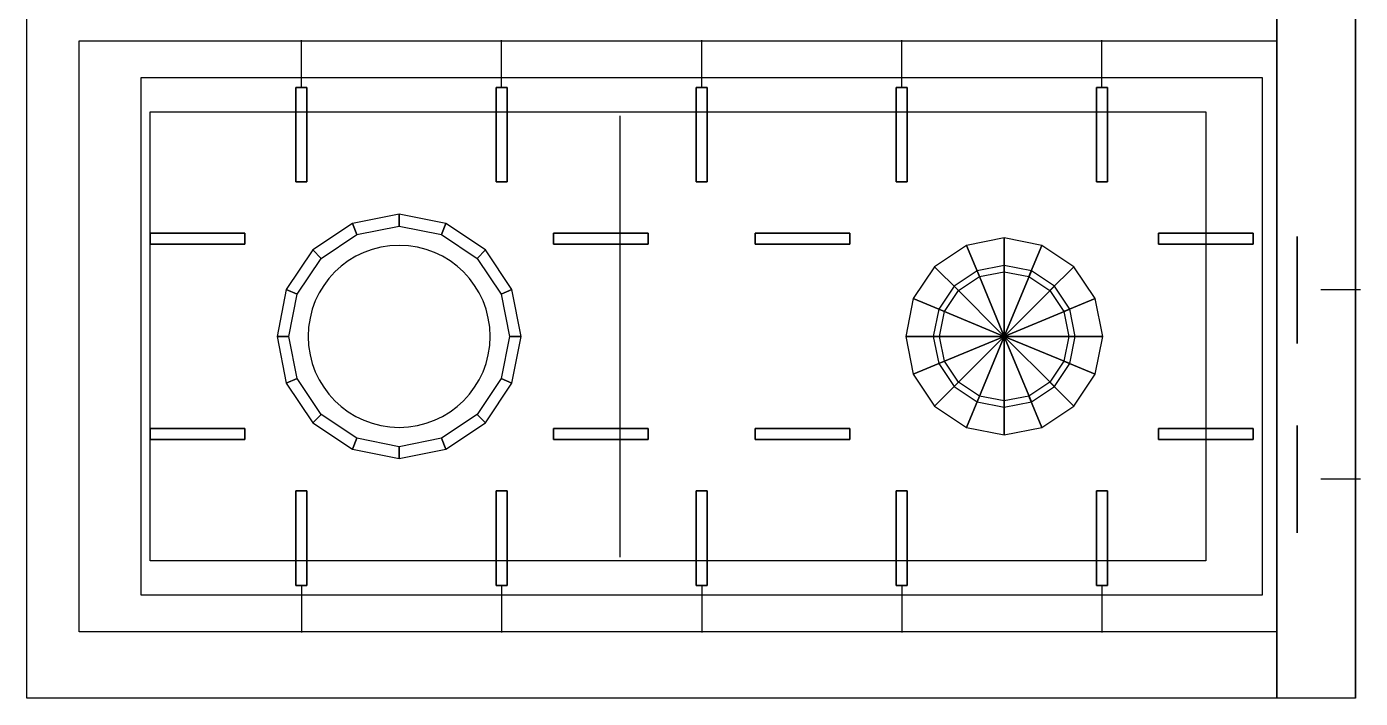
# Model space of a CAD drawing. Header units: millimetres. Extents: x 44201 to 155283, y 19965 to 32744.
# Drawn here: x 152585.9 to 152666.2, y 28359.6 to 28400 of the extents above; entities that cross this region are included whole.
import ezdxf

# ---------------------------------------------------------------- set-up
doc = ezdxf.new("R2010")
doc.units = ezdxf.units.MM
doc.layers.add('BLOK', color=7, linetype='Continuous')
doc.layers.add('ölçüler', color=143, linetype='Continuous', lineweight=5)

# ---------------------------------------------------------------- blocks, each defined once
blk = doc.blocks.new('dghgdsg')
at = {"layer": 'BLOK'}
for p, q in [((234845.903, 2415.622), (234845.903, 2496.231)), ((234925.903, 2415.622), (234925.903, 2495.622)), ((234925.903, 2495.622, -18.022), (234925.903, 2415.622, -18.022)), ((234849.071, 2419.622), (234849.071, 2455.192)), ((234849.071, 2455.192), (234921.16, 2455.192)), ((234862.445, 2452.394, 82.145), (234862.445, 2455.24, 82.145)), ((234874.492, 2452.394, 82.145), (234874.492, 2455.24, 82.145)), ((234886.538, 2452.394, 82.145), (234886.538, 2455.24, 82.145)), ((234898.585, 2452.394, 82.145), (234898.585, 2455.24, 82.145)), ((234910.631, 2452.394, 82.145), (234910.631, 2455.24, 82.145)), ((234921.16, 2455.192), (234921.16, 2419.622)), ((234920.307, 2452.963, 80.627), (234852.77, 2452.963, 80.627)), ((234852.77, 2452.963, 80.627), (234852.77, 2421.851, 80.627)), ((234920.307, 2421.851, 80.627), (234920.307, 2452.963, 80.627)), ((234853.339, 2423.89), (234853.339, 2450.924)), ((234853.339, 2450.924), (234916.892, 2450.924)), ((234916.892, 2450.924), (234916.892, 2423.89)), ((234926.188, 2440.197, 4.932), (234923.816, 2440.197, 4.932)), ((234926.188, 2428.814, 4.932), (234923.816, 2428.814, 4.932)), ((234916.892, 2423.89), (234853.339, 2423.89)), ((234862.445, 2422.42, 82.145), (234862.445, 2419.574, 82.145)), ((234874.492, 2422.42, 82.145), (234874.492, 2419.574, 82.145)), ((234886.538, 2422.42, 82.145), (234886.538, 2419.574, 82.145)), ((234898.585, 2422.42, 82.145), (234898.585, 2419.574, 82.145)), ((234910.631, 2422.42, 82.145), (234910.631, 2419.574, 82.145)), ((234852.77, 2421.851, 80.627), (234920.307, 2421.851, 80.627)), ((234921.16, 2419.622), (234849.071, 2419.622)), ((234925.903, 2415.622), (234845.903, 2415.622))]:
    blk.add_line(p, q, dxfattribs=at)
at = {"layer": 'BLOK', "extrusion": (1, -1.17146e-15, 0)}
for p, q in [((234881.606, 2450.687, 76.833), (234881.606, 2424.127, 76.833)), ((234881.606, 2450.687, 79.678), (234881.606, 2450.687, 76.833)), ((234881.606, 2424.127, 76.833), (234881.606, 2424.127, 79.678))]:
    blk.add_line(p, q, dxfattribs=at)
for centre in [(2440.197, 7.873, 234922.394), (2428.814, 7.873, 234922.394)]:
    blk.add_circle(centre, 3.225, dxfattribs=at)
at = {"layer": 'BLOK'}
for start, end in [(90, 270), (270, 90)]:
    blk.add_arc((234868.326, 2437.407, 81.101), 5.478, start, end, dxfattribs=at)
for points in [[(234921.16, 2496.051), (234921.16, 2496.051), (234921.16, 2415.622, 39.839)], [(234925.903, 2496.231), (234925.903, 2495.622, -3.794), (234925.903, 2415.622, -3.794), (234925.903, 2415.622)], [(234921.16, 2495.622, 58.81), (234921.16, 2495.622, 39.839), (234921.16, 2415.622, 39.839), (234921.16, 2415.622, 58.81)], [(234925.903, 2495.622, -3.794), (234925.903, 2495.622, -3.794), (234925.903, 2415.622, -3.794)], [(234862.113, 2452.394, 82.524), (234862.113, 2452.394, 85.37), (234862.777, 2452.394, 85.37), (234862.777, 2452.394, 82.524)], [(234862.113, 2452.394, 85.37), (234862.777, 2452.394, 85.37), (234862.777, 2452.394, 85.37)], [(234862.113, 2446.703, 85.37), (234862.113, 2446.703, 85.37), (234862.113, 2452.394, 85.37), (234862.113, 2452.394, 82.524)], [(234862.113, 2446.703, 85.37), (234862.777, 2446.703, 85.37), (234862.777, 2452.394, 85.37), (234862.113, 2452.394, 85.37)], [(234862.113, 2452.394, 82.524), (234862.113, 2452.394, 82.524), (234862.113, 2446.703, 85.37)], [(234862.113, 2452.394, 82.524), (234862.777, 2452.394, 82.524), (234862.777, 2446.703, 85.37), (234862.113, 2446.703, 85.37)], [(234862.777, 2452.394, 82.524), (234862.777, 2452.394, 85.37), (234862.777, 2446.703, 85.37)], [(234862.777, 2452.394, 85.37), (234862.777, 2452.394, 85.37), (234862.777, 2446.703, 85.37)], [(234874.16, 2452.394, 82.524), (234874.16, 2452.394, 85.37), (234874.824, 2452.394, 85.37), (234874.824, 2452.394, 82.524)], [(234874.16, 2452.394, 85.37), (234874.824, 2452.394, 85.37), (234874.824, 2452.394, 85.37)], [(234874.16, 2446.703, 85.37), (234874.16, 2446.703, 85.37), (234874.16, 2452.394, 85.37), (234874.16, 2452.394, 82.524)], [(234874.16, 2446.703, 85.37), (234874.824, 2446.703, 85.37), (234874.824, 2452.394, 85.37), (234874.16, 2452.394, 85.37)], [(234874.16, 2452.394, 82.524), (234874.16, 2452.394, 82.524), (234874.16, 2446.703, 85.37)], [(234874.16, 2452.394, 82.524), (234874.824, 2452.394, 82.524), (234874.824, 2446.703, 85.37), (234874.16, 2446.703, 85.37)], [(234874.824, 2452.394, 82.524), (234874.824, 2452.394, 85.37), (234874.824, 2446.703, 85.37)], [(234874.824, 2452.394, 85.37), (234874.824, 2452.394, 85.37), (234874.824, 2446.703, 85.37)], [(234886.206, 2452.394, 82.524), (234886.206, 2452.394, 85.37), (234886.87, 2452.394, 85.37), (234886.87, 2452.394, 82.524)], [(234886.206, 2452.394, 85.37), (234886.87, 2452.394, 85.37), (234886.87, 2452.394, 85.37)], [(234886.206, 2446.703, 85.37), (234886.206, 2446.703, 85.37), (234886.206, 2452.394, 85.37), (234886.206, 2452.394, 82.524)], [(234886.206, 2446.703, 85.37), (234886.87, 2446.703, 85.37), (234886.87, 2452.394, 85.37), (234886.206, 2452.394, 85.37)], [(234886.206, 2452.394, 82.524), (234886.206, 2452.394, 82.524), (234886.206, 2446.703, 85.37)], [(234886.206, 2452.394, 82.524), (234886.87, 2452.394, 82.524), (234886.87, 2446.703, 85.37), (234886.206, 2446.703, 85.37)], [(234886.87, 2452.394, 82.524), (234886.87, 2452.394, 85.37), (234886.87, 2446.703, 85.37)], [(234886.87, 2452.394, 85.37), (234886.87, 2452.394, 85.37), (234886.87, 2446.703, 85.37)], [(234898.253, 2452.394, 82.524), (234898.253, 2452.394, 85.37), (234898.917, 2452.394, 85.37), (234898.917, 2452.394, 82.524)], [(234898.253, 2452.394, 85.37), (234898.917, 2452.394, 85.37), (234898.917, 2452.394, 85.37)], [(234898.253, 2446.703, 85.37), (234898.253, 2446.703, 85.37), (234898.253, 2452.394, 85.37), (234898.253, 2452.394, 82.524)], [(234898.253, 2446.703, 85.37), (234898.917, 2446.703, 85.37), (234898.917, 2452.394, 85.37), (234898.253, 2452.394, 85.37)], [(234898.253, 2452.394, 82.524), (234898.253, 2452.394, 82.524), (234898.253, 2446.703, 85.37)], [(234898.253, 2452.394, 82.524), (234898.917, 2452.394, 82.524), (234898.917, 2446.703, 85.37), (234898.253, 2446.703, 85.37)], [(234898.917, 2452.394, 82.524), (234898.917, 2452.394, 85.37), (234898.917, 2446.703, 85.37)], [(234898.917, 2452.394, 85.37), (234898.917, 2452.394, 85.37), (234898.917, 2446.703, 85.37)], [(234910.299, 2452.394, 82.524), (234910.299, 2452.394, 85.37), (234910.963, 2452.394, 85.37), (234910.963, 2452.394, 82.524)], [(234910.299, 2452.394, 85.37), (234910.963, 2452.394, 85.37), (234910.963, 2452.394, 85.37)], [(234910.299, 2446.703, 85.37), (234910.299, 2446.703, 85.37), (234910.299, 2452.394, 85.37), (234910.299, 2452.394, 82.524)], [(234910.299, 2446.703, 85.37), (234910.963, 2446.703, 85.37), (234910.963, 2452.394, 85.37), (234910.299, 2452.394, 85.37)], [(234910.299, 2452.394, 82.524), (234910.299, 2452.394, 82.524), (234910.299, 2446.703, 85.37)], [(234910.299, 2452.394, 82.524), (234910.963, 2452.394, 82.524), (234910.963, 2446.703, 85.37), (234910.299, 2446.703, 85.37)], [(234910.963, 2452.394, 82.524), (234910.963, 2452.394, 85.37), (234910.963, 2446.703, 85.37)], [(234910.963, 2452.394, 85.37), (234910.963, 2452.394, 85.37), (234910.963, 2446.703, 85.37)], [(234862.113, 2446.703, 85.37), (234862.113, 2446.703, 85.37), (234862.113, 2446.703, 85.37)], [(234862.113, 2446.703, 85.37), (234862.777, 2446.703, 85.37), (234862.777, 2446.703, 85.37), (234862.113, 2446.703, 85.37)], [(234874.16, 2446.703, 85.37), (234874.16, 2446.703, 85.37), (234874.16, 2446.703, 85.37)], [(234874.16, 2446.703, 85.37), (234874.824, 2446.703, 85.37), (234874.824, 2446.703, 85.37), (234874.16, 2446.703, 85.37)], [(234886.206, 2446.703, 85.37), (234886.206, 2446.703, 85.37), (234886.206, 2446.703, 85.37)], [(234886.206, 2446.703, 85.37), (234886.87, 2446.703, 85.37), (234886.87, 2446.703, 85.37), (234886.206, 2446.703, 85.37)], [(234898.253, 2446.703, 85.37), (234898.253, 2446.703, 85.37), (234898.253, 2446.703, 85.37)], [(234898.253, 2446.703, 85.37), (234898.917, 2446.703, 85.37), (234898.917, 2446.703, 85.37), (234898.253, 2446.703, 85.37)], [(234910.299, 2446.703, 85.37), (234910.299, 2446.703, 85.37), (234910.299, 2446.703, 85.37)], [(234910.299, 2446.703, 85.37), (234910.963, 2446.703, 85.37), (234910.963, 2446.703, 85.37), (234910.299, 2446.703, 85.37)], [(234865.785, 2443.541, 81.101), (234868.326, 2444.047, 81.101), (234868.326, 2444.758, 76.833), (234865.513, 2444.199, 76.833)], [(234868.326, 2444.047, 81.101), (234870.867, 2443.541, 81.101), (234871.139, 2444.199, 76.833), (234868.326, 2444.758, 76.833)], [(234863.631, 2442.102, 81.101), (234865.785, 2443.541, 81.101), (234865.513, 2444.199, 76.833), (234863.128, 2442.605, 76.833)], [(234870.867, 2443.541, 81.101), (234873.021, 2442.102, 81.101), (234873.524, 2442.605, 76.833), (234871.139, 2444.199, 76.833)], [(234853.339, 2443.62, 82.524), (234853.339, 2443.62, 85.37), (234859.03, 2443.62, 85.37)], [(234853.339, 2443.62, 85.37), (234853.339, 2443.62, 85.37), (234859.03, 2443.62, 85.37)], [(234853.339, 2442.956, 82.524), (234853.339, 2442.956, 85.37), (234853.339, 2443.62, 85.37), (234853.339, 2443.62, 82.524)], [(234853.339, 2442.956, 85.37), (234853.339, 2443.62, 85.37), (234853.339, 2443.62, 85.37)], [(234859.03, 2442.956, 85.37), (234859.03, 2443.62, 85.37), (234853.339, 2443.62, 85.37), (234853.339, 2442.956, 85.37)], [(234853.339, 2442.956, 82.524), (234853.339, 2443.62, 82.524), (234859.03, 2443.62, 85.37), (234859.03, 2442.956, 85.37)], [(234859.03, 2442.956, 85.37), (234859.03, 2443.62, 85.37), (234859.03, 2443.62, 85.37), (234859.03, 2442.956, 85.37)], [(234883.313, 2443.62, 82.524), (234883.313, 2443.62, 85.37), (234877.622, 2443.62, 85.37)], [(234883.313, 2443.62, 85.37), (234883.313, 2443.62, 85.37), (234877.622, 2443.62, 85.37)], [(234877.622, 2442.956, 85.37), (234877.622, 2443.62, 85.37), (234883.313, 2443.62, 85.37), (234883.313, 2442.956, 85.37)], [(234877.622, 2442.956, 85.37), (234877.622, 2443.62, 85.37), (234877.622, 2443.62, 85.37), (234877.622, 2442.956, 85.37)], [(234883.313, 2442.956, 82.524), (234883.313, 2443.62, 82.524), (234877.622, 2443.62, 85.37), (234877.622, 2442.956, 85.37)], [(234883.313, 2442.956, 82.524), (234883.313, 2442.956, 85.37), (234883.313, 2443.62, 85.37), (234883.313, 2443.62, 82.524)], [(234883.313, 2442.956, 85.37), (234883.313, 2443.62, 85.37), (234883.313, 2443.62, 85.37)], [(234889.763, 2443.62, 82.524), (234889.763, 2443.62, 85.37), (234895.455, 2443.62, 85.37)], [(234889.763, 2443.62, 85.37), (234889.763, 2443.62, 85.37), (234895.455, 2443.62, 85.37)], [(234889.763, 2442.956, 82.524), (234889.763, 2442.956, 85.37), (234889.763, 2443.62, 85.37), (234889.763, 2443.62, 82.524)], [(234889.763, 2442.956, 85.37), (234889.763, 2443.62, 85.37), (234889.763, 2443.62, 85.37)], [(234895.455, 2442.956, 85.37), (234895.455, 2443.62, 85.37), (234889.763, 2443.62, 85.37), (234889.763, 2442.956, 85.37)], [(234889.763, 2442.956, 82.524), (234889.763, 2443.62, 82.524), (234895.455, 2443.62, 85.37), (234895.455, 2442.956, 85.37)], [(234895.455, 2442.956, 85.37), (234895.455, 2443.62, 85.37), (234895.455, 2443.62, 85.37), (234895.455, 2442.956, 85.37)], [(234903.262, 2441, 81.101), (234904.75, 2441.296, 81.101), (234904.75, 2443.335, 76.833), (234902.482, 2442.884, 76.833)], [(234904.75, 2441.296, 81.101), (234906.239, 2441, 81.101), (234907.019, 2442.884, 76.833), (234904.75, 2443.335, 76.833)], [(234919.738, 2443.62, 82.524), (234919.738, 2443.62, 85.37), (234914.046, 2443.62, 85.37)], [(234919.738, 2443.62, 85.37), (234919.738, 2443.62, 85.37), (234914.046, 2443.62, 85.37)], [(234914.046, 2442.956, 85.37), (234914.046, 2443.62, 85.37), (234919.738, 2443.62, 85.37), (234919.738, 2442.956, 85.37)], [(234914.046, 2442.956, 85.37), (234914.046, 2443.62, 85.37), (234914.046, 2443.62, 85.37), (234914.046, 2442.956, 85.37)], [(234919.738, 2442.956, 82.524), (234919.738, 2443.62, 82.524), (234914.046, 2443.62, 85.37), (234914.046, 2442.956, 85.37)], [(234919.738, 2442.956, 82.524), (234919.738, 2442.956, 85.37), (234919.738, 2443.62, 85.37), (234919.738, 2443.62, 82.524)], [(234919.738, 2442.956, 85.37), (234919.738, 2443.62, 85.37), (234919.738, 2443.62, 85.37)], [(234859.03, 2442.956, 85.37), (234859.03, 2442.956, 85.37), (234853.339, 2442.956, 85.37), (234853.339, 2442.956, 82.524)], [(234853.339, 2442.956, 82.524), (234853.339, 2442.956, 82.524), (234859.03, 2442.956, 85.37)], [(234859.03, 2442.956, 85.37), (234859.03, 2442.956, 85.37), (234859.03, 2442.956, 85.37)], [(234862.192, 2439.948, 81.101), (234863.631, 2442.102, 81.101), (234863.128, 2442.605, 76.833), (234861.534, 2440.22, 76.833)], [(234873.021, 2442.102, 81.101), (234874.461, 2439.948, 81.101), (234875.118, 2440.22, 76.833), (234873.524, 2442.605, 76.833)], [(234877.622, 2442.956, 85.37), (234877.622, 2442.956, 85.37), (234883.313, 2442.956, 85.37), (234883.313, 2442.956, 82.524)], [(234877.622, 2442.956, 85.37), (234877.622, 2442.956, 85.37), (234877.622, 2442.956, 85.37)], [(234883.313, 2442.956, 82.524), (234883.313, 2442.956, 82.524), (234877.622, 2442.956, 85.37)], [(234895.455, 2442.956, 85.37), (234895.455, 2442.956, 85.37), (234889.763, 2442.956, 85.37), (234889.763, 2442.956, 82.524)], [(234889.763, 2442.956, 82.524), (234889.763, 2442.956, 82.524), (234895.455, 2442.956, 85.37)], [(234895.455, 2442.956, 85.37), (234895.455, 2442.956, 85.37), (234895.455, 2442.956, 85.37)], [(234902, 2440.157, 81.101), (234903.262, 2441, 81.101), (234902.482, 2442.884, 76.833), (234900.558, 2441.599, 76.833)], [(234906.239, 2441, 81.101), (234907.5, 2440.157, 81.101), (234908.943, 2441.599, 76.833), (234907.019, 2442.884, 76.833)], [(234914.046, 2442.956, 85.37), (234914.046, 2442.956, 85.37), (234919.738, 2442.956, 85.37), (234919.738, 2442.956, 82.524)], [(234914.046, 2442.956, 85.37), (234914.046, 2442.956, 85.37), (234914.046, 2442.956, 85.37)], [(234919.738, 2442.956, 82.524), (234919.738, 2442.956, 82.524), (234914.046, 2442.956, 85.37)], [(234901.157, 2438.895, 81.101), (234902, 2440.157, 81.101), (234900.558, 2441.599, 76.833), (234899.273, 2439.676, 76.833)], [(234904.75, 2437.407, 81.67), (234904.75, 2437.407, 81.67), (234904.75, 2441.675, 81.101), (234903.117, 2441.35, 81.101)], [(234904.75, 2437.407, 81.67), (234904.75, 2437.407, 81.67), (234906.384, 2441.35, 81.101), (234904.75, 2441.675, 81.101)], [(234907.5, 2440.157, 81.101), (234908.343, 2438.895, 81.101), (234910.228, 2439.676, 76.833), (234908.943, 2441.599, 76.833)], [(234904.75, 2437.407, 81.67), (234904.75, 2437.407, 81.67), (234903.117, 2441.35, 81.101), (234901.732, 2440.425, 81.101)], [(234904.75, 2437.407, 81.67), (234904.75, 2437.407, 81.67), (234907.769, 2440.425, 81.101), (234906.384, 2441.35, 81.101)], [(234861.686, 2437.407, 81.101), (234862.192, 2439.948, 81.101), (234861.534, 2440.22, 76.833), (234860.975, 2437.407, 76.833)], [(234874.461, 2439.948, 81.101), (234874.966, 2437.407, 81.101), (234875.677, 2437.407, 76.833), (234875.118, 2440.22, 76.833)], [(234904.75, 2437.407, 81.67), (234904.75, 2437.407, 81.67), (234901.732, 2440.425, 81.101), (234900.807, 2439.04, 81.101)], [(234904.75, 2437.407, 81.67), (234904.75, 2437.407, 81.67), (234908.694, 2439.04, 81.101), (234907.769, 2440.425, 81.101)], [(234900.861, 2437.407, 81.101), (234901.157, 2438.895, 81.101), (234899.273, 2439.676, 76.833), (234898.822, 2437.407, 76.833)], [(234908.343, 2438.895, 81.101), (234908.64, 2437.407, 81.101), (234910.679, 2437.407, 76.833), (234910.228, 2439.676, 76.833)], [(234904.75, 2437.407, 81.67), (234904.75, 2437.407, 81.67), (234900.807, 2439.04, 81.101), (234900.482, 2437.407, 81.101)], [(234904.75, 2437.407, 81.67), (234904.75, 2437.407, 81.67), (234909.019, 2437.407, 81.101), (234908.694, 2439.04, 81.101)], [(234862.192, 2434.866, 81.101), (234861.686, 2437.407, 81.101), (234860.975, 2437.407, 76.833), (234861.534, 2434.594, 76.833)], [(234874.966, 2437.407, 81.101), (234874.461, 2434.866, 81.101), (234875.118, 2434.594, 76.833), (234875.677, 2437.407, 76.833)], [(234901.157, 2435.919, 81.101), (234900.861, 2437.407, 81.101), (234898.822, 2437.407, 76.833), (234899.273, 2435.138, 76.833)], [(234904.75, 2437.407, 81.67), (234904.75, 2437.407, 81.67), (234900.482, 2437.407, 81.101), (234900.807, 2435.773, 81.101)], [(234904.75, 2437.407, 81.67), (234904.75, 2437.407, 81.67), (234900.807, 2435.773, 81.101), (234901.732, 2434.389, 81.101)], [(234904.75, 2437.407, 81.67), (234904.75, 2437.407, 81.67), (234901.732, 2434.389, 81.101), (234903.117, 2433.463, 81.101)], [(234904.75, 2437.407, 81.67), (234904.75, 2437.407, 81.67), (234903.117, 2433.463, 81.101), (234904.75, 2433.138, 81.101)], [(234904.75, 2437.407, 81.67), (234904.75, 2437.407, 81.67), (234908.694, 2435.773, 81.101), (234909.019, 2437.407, 81.101)], [(234904.75, 2437.407, 81.67), (234904.75, 2437.407, 81.67), (234907.769, 2434.389, 81.101), (234908.694, 2435.773, 81.101)], [(234904.75, 2437.407, 81.67), (234904.75, 2437.407, 81.67), (234906.384, 2433.463, 81.101), (234907.769, 2434.389, 81.101)], [(234904.75, 2437.407, 81.67), (234904.75, 2437.407, 81.67), (234904.75, 2433.138, 81.101), (234906.384, 2433.463, 81.101)], [(234908.64, 2437.407, 81.101), (234908.343, 2435.919, 81.101), (234910.228, 2435.138, 76.833), (234910.679, 2437.407, 76.833)], [(234902, 2434.657, 81.101), (234901.157, 2435.919, 81.101), (234899.273, 2435.138, 76.833), (234900.558, 2433.215, 76.833)], [(234908.343, 2435.919, 81.101), (234907.5, 2434.657, 81.101), (234908.943, 2433.215, 76.833), (234910.228, 2435.138, 76.833)], [(234863.631, 2432.712, 81.101), (234862.192, 2434.866, 81.101), (234861.534, 2434.594, 76.833), (234863.128, 2432.209, 76.833)], [(234874.461, 2434.866, 81.101), (234873.021, 2432.712, 81.101), (234873.524, 2432.209, 76.833), (234875.118, 2434.594, 76.833)], [(234903.262, 2433.814, 81.101), (234902, 2434.657, 81.101), (234900.558, 2433.215, 76.833), (234902.482, 2431.93, 76.833)], [(234907.5, 2434.657, 81.101), (234906.239, 2433.814, 81.101), (234907.019, 2431.93, 76.833), (234908.943, 2433.215, 76.833)], [(234904.75, 2433.518, 81.101), (234903.262, 2433.814, 81.101), (234902.482, 2431.93, 76.833), (234904.75, 2431.478, 76.833)], [(234906.239, 2433.814, 81.101), (234904.75, 2433.518, 81.101), (234904.75, 2431.478, 76.833), (234907.019, 2431.93, 76.833)], [(234865.785, 2431.272, 81.101), (234863.631, 2432.712, 81.101), (234863.128, 2432.209, 76.833), (234865.513, 2430.615, 76.833)], [(234873.021, 2432.712, 81.101), (234870.867, 2431.272, 81.101), (234871.139, 2430.615, 76.833), (234873.524, 2432.209, 76.833)], [(234853.339, 2431.858, 82.524), (234853.339, 2431.858, 85.37), (234859.03, 2431.858, 85.37)], [(234853.339, 2431.858, 85.37), (234853.339, 2431.858, 85.37), (234859.03, 2431.858, 85.37)], [(234853.339, 2431.194, 82.524), (234853.339, 2431.194, 85.37), (234853.339, 2431.858, 85.37), (234853.339, 2431.858, 82.524)], [(234853.339, 2431.194, 85.37), (234853.339, 2431.858, 85.37), (234853.339, 2431.858, 85.37)], [(234859.03, 2431.194, 85.37), (234859.03, 2431.858, 85.37), (234853.339, 2431.858, 85.37), (234853.339, 2431.194, 85.37)], [(234853.339, 2431.194, 82.524), (234853.339, 2431.858, 82.524), (234859.03, 2431.858, 85.37), (234859.03, 2431.194, 85.37)], [(234859.03, 2431.194, 85.37), (234859.03, 2431.858, 85.37), (234859.03, 2431.858, 85.37), (234859.03, 2431.194, 85.37)], [(234883.313, 2431.858, 82.524), (234883.313, 2431.858, 85.37), (234877.622, 2431.858, 85.37)], [(234883.313, 2431.858, 85.37), (234883.313, 2431.858, 85.37), (234877.622, 2431.858, 85.37)], [(234877.622, 2431.194, 85.37), (234877.622, 2431.858, 85.37), (234883.313, 2431.858, 85.37), (234883.313, 2431.194, 85.37)], [(234877.622, 2431.194, 85.37), (234877.622, 2431.858, 85.37), (234877.622, 2431.858, 85.37), (234877.622, 2431.194, 85.37)], [(234883.313, 2431.194, 82.524), (234883.313, 2431.858, 82.524), (234877.622, 2431.858, 85.37), (234877.622, 2431.194, 85.37)], [(234883.313, 2431.194, 82.524), (234883.313, 2431.194, 85.37), (234883.313, 2431.858, 85.37), (234883.313, 2431.858, 82.524)], [(234883.313, 2431.194, 85.37), (234883.313, 2431.858, 85.37), (234883.313, 2431.858, 85.37)], [(234889.763, 2431.858, 82.524), (234889.763, 2431.858, 85.37), (234895.455, 2431.858, 85.37)], [(234889.763, 2431.858, 85.37), (234889.763, 2431.858, 85.37), (234895.455, 2431.858, 85.37)], [(234889.763, 2431.194, 82.524), (234889.763, 2431.194, 85.37), (234889.763, 2431.858, 85.37), (234889.763, 2431.858, 82.524)], [(234889.763, 2431.194, 85.37), (234889.763, 2431.858, 85.37), (234889.763, 2431.858, 85.37)], [(234895.455, 2431.194, 85.37), (234895.455, 2431.858, 85.37), (234889.763, 2431.858, 85.37), (234889.763, 2431.194, 85.37)], [(234889.763, 2431.194, 82.524), (234889.763, 2431.858, 82.524), (234895.455, 2431.858, 85.37), (234895.455, 2431.194, 85.37)], [(234895.455, 2431.194, 85.37), (234895.455, 2431.858, 85.37), (234895.455, 2431.858, 85.37), (234895.455, 2431.194, 85.37)], [(234919.738, 2431.858, 82.524), (234919.738, 2431.858, 85.37), (234914.046, 2431.858, 85.37)], [(234919.738, 2431.858, 85.37), (234919.738, 2431.858, 85.37), (234914.046, 2431.858, 85.37)], [(234914.046, 2431.194, 85.37), (234914.046, 2431.858, 85.37), (234919.738, 2431.858, 85.37), (234919.738, 2431.194, 85.37)], [(234914.046, 2431.194, 85.37), (234914.046, 2431.858, 85.37), (234914.046, 2431.858, 85.37), (234914.046, 2431.194, 85.37)], [(234919.738, 2431.194, 82.524), (234919.738, 2431.858, 82.524), (234914.046, 2431.858, 85.37), (234914.046, 2431.194, 85.37)], [(234919.738, 2431.194, 82.524), (234919.738, 2431.194, 85.37), (234919.738, 2431.858, 85.37), (234919.738, 2431.858, 82.524)], [(234919.738, 2431.194, 85.37), (234919.738, 2431.858, 85.37), (234919.738, 2431.858, 85.37)], [(234859.03, 2431.194, 85.37), (234859.03, 2431.194, 85.37), (234853.339, 2431.194, 85.37), (234853.339, 2431.194, 82.524)], [(234853.339, 2431.194, 82.524), (234853.339, 2431.194, 82.524), (234859.03, 2431.194, 85.37)], [(234859.03, 2431.194, 85.37), (234859.03, 2431.194, 85.37), (234859.03, 2431.194, 85.37)], [(234868.326, 2430.767, 81.101), (234865.785, 2431.272, 81.101), (234865.513, 2430.615, 76.833), (234868.326, 2430.056, 76.833)], [(234870.867, 2431.272, 81.101), (234868.326, 2430.767, 81.101), (234868.326, 2430.056, 76.833), (234871.139, 2430.615, 76.833)], [(234877.622, 2431.194, 85.37), (234877.622, 2431.194, 85.37), (234883.313, 2431.194, 85.37), (234883.313, 2431.194, 82.524)], [(234877.622, 2431.194, 85.37), (234877.622, 2431.194, 85.37), (234877.622, 2431.194, 85.37)], [(234883.313, 2431.194, 82.524), (234883.313, 2431.194, 82.524), (234877.622, 2431.194, 85.37)], [(234895.455, 2431.194, 85.37), (234895.455, 2431.194, 85.37), (234889.763, 2431.194, 85.37), (234889.763, 2431.194, 82.524)], [(234889.763, 2431.194, 82.524), (234889.763, 2431.194, 82.524), (234895.455, 2431.194, 85.37)], [(234895.455, 2431.194, 85.37), (234895.455, 2431.194, 85.37), (234895.455, 2431.194, 85.37)], [(234914.046, 2431.194, 85.37), (234914.046, 2431.194, 85.37), (234919.738, 2431.194, 85.37), (234919.738, 2431.194, 82.524)], [(234914.046, 2431.194, 85.37), (234914.046, 2431.194, 85.37), (234914.046, 2431.194, 85.37)], [(234919.738, 2431.194, 82.524), (234919.738, 2431.194, 82.524), (234914.046, 2431.194, 85.37)], [(234862.113, 2428.111, 85.37), (234862.113, 2428.111, 85.37), (234862.113, 2422.42, 85.37), (234862.113, 2422.42, 82.524)], [(234862.113, 2428.111, 85.37), (234862.777, 2428.111, 85.37), (234862.777, 2422.42, 85.37), (234862.113, 2422.42, 85.37)], [(234862.113, 2428.111, 85.37), (234862.113, 2428.111, 85.37), (234862.113, 2428.111, 85.37)], [(234862.113, 2428.111, 85.37), (234862.777, 2428.111, 85.37), (234862.777, 2428.111, 85.37), (234862.113, 2428.111, 85.37)], [(234862.113, 2422.42, 82.524), (234862.113, 2422.42, 82.524), (234862.113, 2428.111, 85.37)], [(234862.113, 2422.42, 82.524), (234862.777, 2422.42, 82.524), (234862.777, 2428.111, 85.37), (234862.113, 2428.111, 85.37)], [(234862.777, 2422.42, 82.524), (234862.777, 2422.42, 85.37), (234862.777, 2428.111, 85.37)], [(234862.777, 2422.42, 85.37), (234862.777, 2422.42, 85.37), (234862.777, 2428.111, 85.37)], [(234874.16, 2428.111, 85.37), (234874.16, 2428.111, 85.37), (234874.16, 2422.42, 85.37), (234874.16, 2422.42, 82.524)], [(234874.16, 2428.111, 85.37), (234874.824, 2428.111, 85.37), (234874.824, 2422.42, 85.37), (234874.16, 2422.42, 85.37)], [(234874.16, 2428.111, 85.37), (234874.16, 2428.111, 85.37), (234874.16, 2428.111, 85.37)], [(234874.16, 2428.111, 85.37), (234874.824, 2428.111, 85.37), (234874.824, 2428.111, 85.37), (234874.16, 2428.111, 85.37)], [(234874.16, 2422.42, 82.524), (234874.16, 2422.42, 82.524), (234874.16, 2428.111, 85.37)], [(234874.16, 2422.42, 82.524), (234874.824, 2422.42, 82.524), (234874.824, 2428.111, 85.37), (234874.16, 2428.111, 85.37)], [(234874.824, 2422.42, 82.524), (234874.824, 2422.42, 85.37), (234874.824, 2428.111, 85.37)], [(234874.824, 2422.42, 85.37), (234874.824, 2422.42, 85.37), (234874.824, 2428.111, 85.37)], [(234886.206, 2428.111, 85.37), (234886.206, 2428.111, 85.37), (234886.206, 2422.42, 85.37), (234886.206, 2422.42, 82.524)], [(234886.206, 2428.111, 85.37), (234886.87, 2428.111, 85.37), (234886.87, 2422.42, 85.37), (234886.206, 2422.42, 85.37)], [(234886.206, 2428.111, 85.37), (234886.206, 2428.111, 85.37), (234886.206, 2428.111, 85.37)], [(234886.206, 2428.111, 85.37), (234886.87, 2428.111, 85.37), (234886.87, 2428.111, 85.37), (234886.206, 2428.111, 85.37)], [(234886.206, 2422.42, 82.524), (234886.206, 2422.42, 82.524), (234886.206, 2428.111, 85.37)], [(234886.206, 2422.42, 82.524), (234886.87, 2422.42, 82.524), (234886.87, 2428.111, 85.37), (234886.206, 2428.111, 85.37)], [(234886.87, 2422.42, 82.524), (234886.87, 2422.42, 85.37), (234886.87, 2428.111, 85.37)], [(234886.87, 2422.42, 85.37), (234886.87, 2422.42, 85.37), (234886.87, 2428.111, 85.37)], [(234898.253, 2428.111, 85.37), (234898.253, 2428.111, 85.37), (234898.253, 2422.42, 85.37), (234898.253, 2422.42, 82.524)], [(234898.253, 2428.111, 85.37), (234898.917, 2428.111, 85.37), (234898.917, 2422.42, 85.37), (234898.253, 2422.42, 85.37)], [(234898.253, 2428.111, 85.37), (234898.253, 2428.111, 85.37), (234898.253, 2428.111, 85.37)], [(234898.253, 2428.111, 85.37), (234898.917, 2428.111, 85.37), (234898.917, 2428.111, 85.37), (234898.253, 2428.111, 85.37)], [(234898.253, 2422.42, 82.524), (234898.253, 2422.42, 82.524), (234898.253, 2428.111, 85.37)], [(234898.253, 2422.42, 82.524), (234898.917, 2422.42, 82.524), (234898.917, 2428.111, 85.37), (234898.253, 2428.111, 85.37)], [(234898.917, 2422.42, 82.524), (234898.917, 2422.42, 85.37), (234898.917, 2428.111, 85.37)], [(234898.917, 2422.42, 85.37), (234898.917, 2422.42, 85.37), (234898.917, 2428.111, 85.37)], [(234910.299, 2428.111, 85.37), (234910.299, 2428.111, 85.37), (234910.299, 2422.42, 85.37), (234910.299, 2422.42, 82.524)], [(234910.299, 2428.111, 85.37), (234910.963, 2428.111, 85.37), (234910.963, 2422.42, 85.37), (234910.299, 2422.42, 85.37)], [(234910.299, 2428.111, 85.37), (234910.299, 2428.111, 85.37), (234910.299, 2428.111, 85.37)], [(234910.299, 2428.111, 85.37), (234910.963, 2428.111, 85.37), (234910.963, 2428.111, 85.37), (234910.299, 2428.111, 85.37)], [(234910.299, 2422.42, 82.524), (234910.299, 2422.42, 82.524), (234910.299, 2428.111, 85.37)], [(234910.299, 2422.42, 82.524), (234910.963, 2422.42, 82.524), (234910.963, 2428.111, 85.37), (234910.299, 2428.111, 85.37)], [(234910.963, 2422.42, 82.524), (234910.963, 2422.42, 85.37), (234910.963, 2428.111, 85.37)], [(234910.963, 2422.42, 85.37), (234910.963, 2422.42, 85.37), (234910.963, 2428.111, 85.37)], [(234862.113, 2422.42, 82.524), (234862.113, 2422.42, 85.37), (234862.777, 2422.42, 85.37), (234862.777, 2422.42, 82.524)], [(234862.113, 2422.42, 85.37), (234862.777, 2422.42, 85.37), (234862.777, 2422.42, 85.37)], [(234874.16, 2422.42, 82.524), (234874.16, 2422.42, 85.37), (234874.824, 2422.42, 85.37), (234874.824, 2422.42, 82.524)], [(234874.16, 2422.42, 85.37), (234874.824, 2422.42, 85.37), (234874.824, 2422.42, 85.37)], [(234886.206, 2422.42, 82.524), (234886.206, 2422.42, 85.37), (234886.87, 2422.42, 85.37), (234886.87, 2422.42, 82.524)], [(234886.206, 2422.42, 85.37), (234886.87, 2422.42, 85.37), (234886.87, 2422.42, 85.37)], [(234898.253, 2422.42, 82.524), (234898.253, 2422.42, 85.37), (234898.917, 2422.42, 85.37), (234898.917, 2422.42, 82.524)], [(234898.253, 2422.42, 85.37), (234898.917, 2422.42, 85.37), (234898.917, 2422.42, 85.37)], [(234910.299, 2422.42, 82.524), (234910.299, 2422.42, 85.37), (234910.963, 2422.42, 85.37), (234910.963, 2422.42, 82.524)], [(234910.299, 2422.42, 85.37), (234910.963, 2422.42, 85.37), (234910.963, 2422.42, 85.37)]]:
    blk.add_3dface(points, dxfattribs=at)

msp = doc.modelspace()

# ---------------------------------------------------------------- block references
at = {"layer": 'ölçüler'}
msp.add_blockref('dghgdsg', (-82260.017, 25943.957), dxfattribs=at)

doc.saveas('drawing.dxf')
